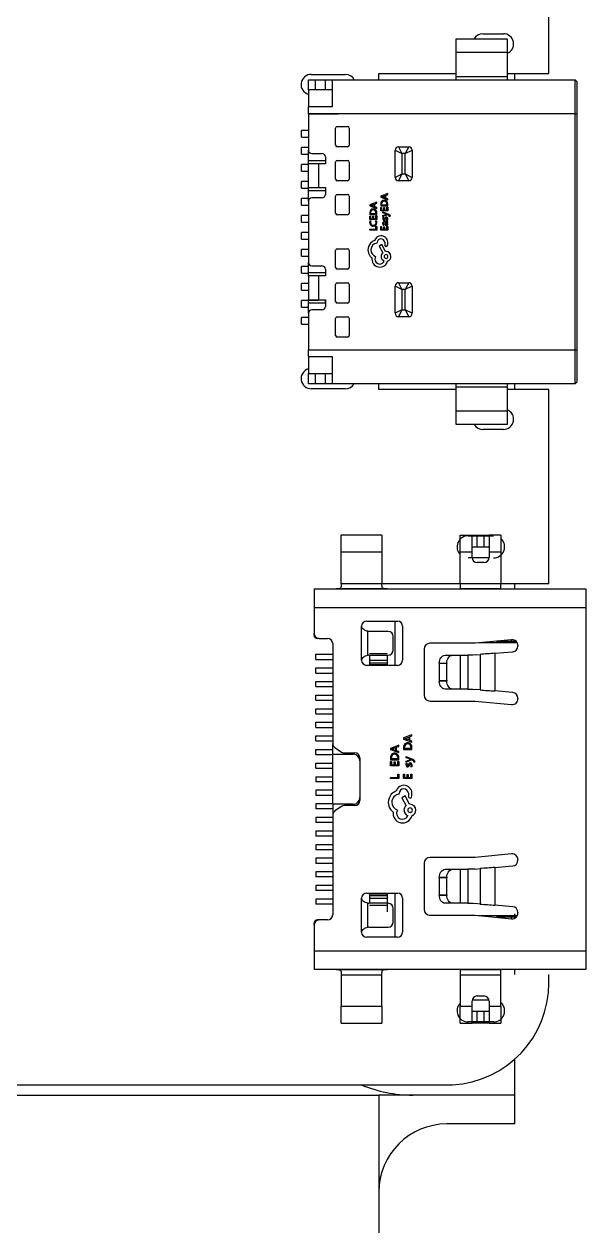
# Model space of a CAD drawing. Header units: millimetres. Extents: x -265 to 612, y -305 to 248.
# Drawn here: x 515.98 to 532.51, y -214.25 to -178.9 of the extents above; entities that cross this region are included whole.
import ezdxf

# ---------------------------------------------------------------- set-up
doc = ezdxf.new("R2010")
doc.units = ezdxf.units.MM
doc.header["$MEASUREMENT"] = 0
doc.layers.add('图层0000', color=7, linetype='Continuous', lineweight=25)

msp = doc.modelspace()

# ---------------------------------------------------------------- linework, layer by layer
at = {"layer": '图层0000', "color": 7, "linetype": 'Continuous', "lineweight": 25}
for p, q in [((531.414, -180.35), (531.414, -178.1)), ((529.476, -179.18), (530.076, -179.18)), ((528.691, -179.735), (528.691, -179.335)), ((528.691, -179.335), (530.191, -179.335)), ((530.191, -179.335), (530.191, -179.735)), ((528.691, -180.435), (528.691, -179.735)), ((530.191, -179.735), (528.691, -179.735)), ((530.191, -179.735), (530.191, -180.435)), ((524.341, -180.535), (524.541, -180.535)), ((524.341, -180.835), (524.341, -180.535)), ((524.426, -180.375), (525.426, -180.375)), ((524.541, -180.535), (524.841, -180.535)), ((524.541, -180.535), (524.541, -180.835)), ((524.841, -180.535), (525.041, -180.535)), ((524.841, -180.835), (524.841, -180.535)), ((525.041, -180.535), (532.191, -180.535)), ((525.041, -180.535), (525.041, -181.335)), ((525.041, -180.535), (525.041, -180.835)), ((526.414, -180.535), (526.414, -180.35)), ((526.414, -180.35), (528.691, -180.35)), ((528.691, -180.535), (528.691, -180.435)), ((528.691, -180.435), (530.191, -180.435)), ((530.191, -180.35), (531.414, -180.35)), ((530.191, -180.435), (530.191, -180.535)), ((530.414, -180.535), (530.414, -180.35)), ((532.191, -181.535), (532.191, -180.535)), ((532.241, -180.585), (532.191, -180.535)), ((532.241, -180.585), (532.191, -180.535)), ((532.241, -180.585), (532.241, -181.535)), ((524.341, -180.835), (524.341, -181.335)), ((525.041, -180.835), (524.341, -180.835)), ((524.541, -180.835), (524.341, -180.835)), ((524.841, -180.835), (524.541, -180.835)), ((525.041, -180.835), (524.841, -180.835)), ((524.341, -181.535), (524.341, -181.335)), ((525.041, -181.335), (524.341, -181.335)), ((524.341, -181.535), (524.341, -182.605)), ((524.341, -181.535), (525.218, -181.535)), ((532.191, -181.535), (524.341, -181.535)), ((532.191, -188.475), (532.191, -181.535)), ((532.191, -181.535), (532.241, -181.535)), ((532.241, -181.535), (532.241, -188.475)), ((524.141, -182.225), (524.141, -182.025)), ((524.341, -182.025), (524.141, -182.025)), ((525.141, -182.455), (525.141, -181.955)), ((525.191, -181.905), (525.491, -181.905)), ((525.541, -181.955), (525.541, -182.455)), ((524.141, -182.225), (524.341, -182.225)), ((524.141, -182.725), (524.141, -182.525)), ((524.341, -182.525), (524.141, -182.525)), ((524.141, -182.725), (524.341, -182.725)), ((524.341, -182.905), (524.341, -182.605)), ((524.441, -182.705), (524.741, -182.705)), ((525.491, -182.505), (525.191, -182.505)), ((526.891, -183.405), (526.891, -182.605)), ((526.891, -182.605), (527.091, -182.705)), ((526.991, -182.505), (527.291, -182.505)), ((526.991, -182.505), (527.091, -182.705)), ((527.191, -182.705), (527.091, -182.705)), ((527.091, -182.705), (527.091, -183.305)), ((527.291, -182.505), (527.191, -182.705)), ((527.191, -182.705), (527.391, -182.605)), ((527.191, -183.305), (527.191, -182.705)), ((527.391, -182.605), (527.391, -183.405)), ((524.141, -183.225), (524.141, -183.025)), ((524.341, -183.025), (524.141, -183.025)), ((524.341, -183.005), (524.341, -182.905)), ((524.341, -182.905), (524.841, -182.905)), ((524.341, -183.705), (524.341, -183.005)), ((524.641, -183.005), (524.341, -183.005)), ((524.841, -183.005), (524.641, -183.005)), ((524.641, -183.005), (524.641, -183.705)), ((524.841, -182.805), (524.841, -183.005)), ((525.141, -183.455), (525.141, -182.955)), ((525.191, -182.905), (525.491, -182.905)), ((525.541, -182.955), (525.541, -183.455)), ((524.141, -183.225), (524.341, -183.225)), ((526.891, -183.405), (527.091, -183.305)), ((527.091, -183.305), (526.991, -183.505)), ((527.091, -183.305), (527.191, -183.305)), ((527.191, -183.305), (527.391, -183.405)), ((527.191, -183.305), (527.291, -183.505)), ((524.141, -183.725), (524.141, -183.525)), ((524.341, -183.525), (524.141, -183.525)), ((524.141, -183.725), (524.341, -183.725)), ((524.341, -183.805), (524.341, -183.705)), ((524.341, -183.705), (524.641, -183.705)), ((524.341, -184.105), (524.341, -183.805)), ((524.841, -183.805), (524.341, -183.805)), ((524.641, -183.705), (524.841, -183.705)), ((524.841, -183.705), (524.841, -183.905)), ((525.491, -183.505), (525.191, -183.505)), ((527.291, -183.505), (526.991, -183.505)), ((524.141, -184.225), (524.141, -184.025)), ((524.341, -184.025), (524.141, -184.025)), ((524.341, -184.105), (524.341, -185.905)), ((524.741, -184.005), (524.441, -184.005)), ((525.141, -184.455), (525.141, -183.955)), ((525.191, -183.905), (525.491, -183.905)), ((525.541, -183.955), (525.541, -184.455)), ((526.351, -184.14), (526.147, -184.217)), ((526.187, -184.228), (526.272, -184.198)), ((526.272, -184.198), (526.272, -184.266)), ((526.295, -184.19), (526.351, -184.169)), ((526.295, -184.274), (526.295, -184.19)), ((526.351, -184.169), (526.351, -184.14)), ((526.673, -183.885), (526.47, -183.963)), ((526.47, -183.963), (526.47, -183.991)), ((526.47, -183.991), (526.673, -184.068)), ((526.47, -184.187), (526.47, -184.245)), ((526.493, -184.219), (526.493, -184.188)), ((526.51, -183.974), (526.595, -183.943)), ((526.595, -184.011), (526.51, -183.981)), ((526.595, -183.943), (526.595, -184.011)), ((526.618, -183.935), (526.673, -183.914)), ((526.618, -184.02), (526.618, -183.935)), ((526.673, -184.039), (526.618, -184.02)), ((526.65, -184.189), (526.65, -184.219)), ((526.673, -183.914), (526.673, -183.885)), ((526.673, -184.068), (526.673, -184.039)), ((526.673, -184.245), (526.673, -184.189)), ((524.141, -184.225), (524.341, -184.225)), ((524.141, -184.725), (524.141, -184.525)), ((524.341, -184.525), (524.141, -184.525)), ((525.491, -184.505), (525.191, -184.505)), ((526.147, -184.217), (526.147, -184.245)), ((526.147, -184.245), (526.351, -184.323)), ((526.147, -184.442), (526.147, -184.5)), ((526.147, -184.5), (526.351, -184.5)), ((526.147, -184.543), (526.171, -184.543)), ((526.147, -184.648), (526.147, -184.543)), ((526.171, -184.474), (526.171, -184.443)), ((526.327, -184.474), (526.171, -184.474)), ((526.171, -184.543), (526.171, -184.621)), ((526.272, -184.266), (526.187, -184.236)), ((526.236, -184.549), (526.259, -184.549)), ((526.236, -184.621), (526.236, -184.549)), ((526.259, -184.549), (526.259, -184.621)), ((526.351, -184.294), (526.295, -184.274)), ((526.327, -184.444), (526.327, -184.474)), ((526.327, -184.538), (526.351, -184.538)), ((526.327, -184.621), (526.327, -184.538)), ((526.351, -184.323), (526.351, -184.294)), ((526.351, -184.5), (526.351, -184.444)), ((526.351, -184.538), (526.351, -184.648)), ((526.47, -184.245), (526.673, -184.245)), ((526.47, -184.288), (526.493, -184.288)), ((526.47, -184.393), (526.47, -184.288)), ((526.673, -184.393), (526.47, -184.393)), ((526.65, -184.219), (526.493, -184.219)), ((526.493, -184.288), (526.493, -184.367)), ((526.493, -184.367), (526.558, -184.367)), ((526.528, -184.447), (526.528, -184.42)), ((526.528, -184.42), (526.695, -184.486)), ((526.637, -184.486), (526.528, -184.447)), ((526.528, -184.531), (526.637, -184.493)), ((526.673, -184.503), (526.528, -184.56)), ((526.528, -184.56), (526.528, -184.531)), ((526.558, -184.294), (526.582, -184.294)), ((526.558, -184.367), (526.558, -184.294)), ((526.582, -184.294), (526.582, -184.367)), ((526.582, -184.367), (526.65, -184.367)), ((526.637, -184.493), (526.649, -184.49)), ((526.65, -184.283), (526.673, -184.283)), ((526.65, -184.367), (526.65, -184.283)), ((526.673, -184.283), (526.673, -184.393)), ((526.699, -184.514), (526.673, -184.503)), ((524.141, -184.725), (524.341, -184.725)), ((526.351, -184.648), (526.147, -184.648)), ((526.152, -184.688), (526.179, -184.688)), ((526.171, -184.621), (526.236, -184.621)), ((526.259, -184.621), (526.327, -184.621)), ((526.317, -184.688), (526.342, -184.688)), ((526.327, -184.849), (526.351, -184.849)), ((526.327, -184.93), (526.327, -184.849)), ((526.351, -184.849), (526.351, -184.956)), ((526.47, -184.851), (526.493, -184.851)), ((526.47, -184.956), (526.47, -184.851)), ((526.493, -184.851), (526.493, -184.93)), ((526.531, -184.58), (526.556, -184.58)), ((526.538, -184.808), (526.563, -184.808)), ((526.558, -184.857), (526.582, -184.857)), ((526.558, -184.93), (526.558, -184.857)), ((526.673, -184.706), (526.58, -184.706)), ((526.581, -184.731), (526.587, -184.774)), ((526.582, -184.857), (526.582, -184.93)), ((526.605, -184.765), (526.6, -184.731)), ((526.6, -184.731), (526.614, -184.731)), ((526.641, -184.574), (526.641, -184.93)), ((526.668, -184.671), (526.642, -184.671)), ((526.65, -184.847), (526.673, -184.847)), ((526.65, -184.93), (526.65, -184.847)), ((526.651, -184.731), (526.673, -184.731)), ((526.673, -184.731), (526.673, -184.706)), ((526.673, -184.847), (526.673, -184.956)), ((526.739, -184.555), (526.717, -184.555)), ((524.141, -185.225), (524.141, -185.025)), ((524.341, -185.025), (524.141, -185.025)), ((524.141, -185.225), (524.341, -185.225)), ((526.147, -184.93), (526.327, -184.93)), ((526.147, -184.956), (526.147, -184.93)), ((526.351, -184.956), (526.147, -184.956)), ((526.673, -184.956), (526.47, -184.956)), ((526.493, -184.93), (526.558, -184.93)), ((526.582, -184.93), (526.65, -184.93)), ((524.141, -185.725), (524.141, -185.525)), ((524.341, -185.525), (524.141, -185.525)), ((525.141, -186.055), (525.141, -185.555)), ((525.191, -185.505), (525.491, -185.505)), ((525.541, -185.555), (525.541, -186.055)), ((526.36, -185.337), (526.36, -185.325)), ((526.503, -185.384), (526.427, -185.429)), ((526.427, -185.429), (526.528, -185.623)), ((526.61, -185.587), (526.503, -185.384)), ((526.586, -185.316), (526.586, -185.382)), ((526.625, -185.587), (526.61, -185.587)), ((526.674, -185.393), (526.674, -185.308)), ((524.141, -185.725), (524.341, -185.725)), ((524.341, -186.205), (524.341, -185.905)), ((524.141, -186.225), (524.141, -186.025)), ((524.341, -186.025), (524.141, -186.025)), ((524.141, -186.225), (524.341, -186.225)), ((524.341, -186.305), (524.341, -186.205)), ((524.341, -186.205), (524.841, -186.205)), ((524.641, -186.305), (524.341, -186.305)), ((524.341, -186.305), (524.341, -187.005)), ((524.441, -186.005), (524.741, -186.005)), ((524.841, -186.305), (524.641, -186.305)), ((524.641, -186.305), (524.641, -187.005)), ((524.841, -186.105), (524.841, -186.305)), ((525.491, -186.105), (525.191, -186.105)), ((524.141, -186.725), (524.141, -186.525)), ((524.341, -186.525), (524.141, -186.525)), ((525.141, -187.055), (525.141, -186.555)), ((525.191, -186.505), (525.491, -186.505)), ((525.541, -186.555), (525.541, -187.055)), ((526.891, -187.405), (526.891, -186.605)), ((527.091, -186.705), (526.891, -186.605)), ((526.991, -186.505), (527.291, -186.505)), ((526.991, -186.505), (527.091, -186.705)), ((527.291, -186.505), (527.191, -186.705)), ((527.391, -186.605), (527.191, -186.705)), ((527.391, -186.605), (527.391, -187.405)), ((524.141, -186.725), (524.341, -186.725)), ((524.141, -187.225), (524.141, -187.025)), ((524.641, -187.025), (524.141, -187.025)), ((524.341, -187.105), (524.341, -187.005)), ((524.341, -187.005), (524.641, -187.005)), ((524.641, -187.005), (524.841, -187.005)), ((524.841, -187.105), (524.841, -187.005)), ((524.841, -187.005), (524.841, -187.205)), ((527.191, -186.705), (527.091, -186.705)), ((527.091, -186.705), (527.091, -187.305)), ((527.191, -187.305), (527.191, -186.705)), ((524.141, -187.225), (524.341, -187.225)), ((524.341, -187.405), (524.341, -187.105)), ((524.841, -187.105), (524.341, -187.105)), ((524.741, -187.305), (524.441, -187.305)), ((525.491, -187.105), (525.191, -187.105)), ((527.091, -187.305), (526.891, -187.405)), ((527.091, -187.305), (526.991, -187.505)), ((527.091, -187.305), (527.191, -187.305)), ((527.191, -187.305), (527.291, -187.505)), ((527.391, -187.405), (527.191, -187.305)), ((524.141, -187.725), (524.141, -187.525)), ((524.341, -187.525), (524.141, -187.525)), ((524.141, -187.725), (524.341, -187.725)), ((524.341, -187.405), (524.341, -188.475)), ((525.141, -188.055), (525.141, -187.555)), ((525.191, -187.505), (525.491, -187.505)), ((525.541, -187.555), (525.541, -188.055)), ((527.291, -187.505), (526.991, -187.505)), ((525.491, -188.105), (525.191, -188.105)), ((524.341, -188.675), (524.341, -188.475)), ((524.341, -188.475), (532.191, -188.475)), ((524.341, -188.675), (524.341, -189.175)), ((524.341, -188.675), (525.041, -188.675)), ((525.041, -188.675), (525.041, -189.475)), ((532.191, -189.475), (532.191, -188.475)), ((532.191, -188.475), (532.241, -188.475)), ((532.241, -188.475), (532.241, -189.425)), ((524.341, -189.175), (525.041, -189.175)), ((524.341, -189.175), (524.541, -189.175)), ((524.341, -189.475), (524.341, -189.175)), ((524.541, -189.475), (524.341, -189.475)), ((524.541, -189.175), (524.841, -189.175)), ((524.541, -189.175), (524.541, -189.475)), ((524.841, -189.475), (524.541, -189.475)), ((524.841, -189.175), (525.041, -189.175)), ((524.841, -189.475), (524.841, -189.175)), ((525.041, -189.475), (524.841, -189.475)), ((525.041, -189.175), (525.041, -189.475)), ((532.191, -189.475), (525.041, -189.475)), ((526.414, -189.65), (526.414, -189.475)), ((528.691, -189.575), (528.691, -189.475)), ((530.191, -189.475), (530.191, -189.575)), ((530.414, -189.65), (530.414, -189.475)), ((532.191, -189.475), (532.241, -189.425)), ((532.191, -189.475), (532.241, -189.425)), ((525.426, -189.625), (524.426, -189.625)), ((528.691, -189.65), (526.414, -189.65)), ((528.691, -190.275), (528.691, -189.575)), ((530.191, -189.575), (528.691, -189.575)), ((530.191, -189.575), (530.191, -190.275)), ((531.414, -189.65), (530.191, -189.65)), ((531.414, -195.35), (531.414, -189.65)), ((528.691, -190.675), (528.691, -190.275)), ((528.691, -190.275), (530.191, -190.275)), ((530.191, -190.275), (530.191, -190.675)), ((530.191, -190.675), (528.691, -190.675)), ((530.076, -190.82), (529.476, -190.82)), ((525.306, -194.435), (525.306, -193.935)), ((526.506, -193.935), (525.306, -193.935)), ((526.506, -193.935), (526.506, -194.435)), ((528.806, -194.435), (528.806, -193.935)), ((528.806, -193.935), (529.156, -193.935)), ((529.039, -193.95), (529.789, -193.95)), ((529.156, -193.935), (529.306, -193.935)), ((529.156, -194.435), (529.156, -193.935)), ((529.156, -194.285), (529.156, -193.935)), ((529.306, -193.935), (529.506, -193.935)), ((529.306, -194.285), (529.306, -193.935)), ((529.506, -193.935), (529.656, -193.935)), ((529.506, -193.935), (529.506, -194.285)), ((530.006, -193.935), (529.656, -193.935)), ((529.656, -193.935), (529.656, -194.435)), ((529.656, -193.935), (529.656, -194.285)), ((530.006, -193.935), (530.006, -194.435)), ((525.306, -195.36), (525.306, -194.435)), ((526.506, -194.435), (525.306, -194.435)), ((526.506, -194.435), (526.506, -195.36)), ((528.806, -195.36), (528.806, -194.435)), ((529.156, -194.435), (528.806, -194.435)), ((529.306, -194.285), (529.156, -194.285)), ((529.156, -194.585), (529.156, -194.435)), ((529.506, -194.285), (529.306, -194.285)), ((529.656, -194.285), (529.506, -194.285)), ((529.656, -194.435), (529.656, -194.585)), ((530.006, -194.435), (529.656, -194.435)), ((530.006, -194.435), (530.006, -195.36)), ((529.655, -194.6), (529.039, -194.6)), ((529.506, -194.735), (529.306, -194.735)), ((524.506, -195.51), (532.506, -195.51)), ((524.506, -195.51), (524.506, -196.06)), ((526.656, -195.51), (525.156, -195.51)), ((526.506, -195.36), (525.306, -195.36)), ((526.506, -195.35), (528.806, -195.35)), ((530.014, -195.51), (528.797, -195.51)), ((528.806, -195.36), (528.806, -195.501)), ((530.006, -195.36), (528.806, -195.36)), ((530.006, -195.35), (531.414, -195.35)), ((530.006, -195.501), (530.006, -195.36)), ((530.414, -195.51), (530.414, -195.35)), ((532.506, -195.51), (532.506, -196.06)), ((524.506, -196.06), (524.506, -196.82)), ((524.506, -196.06), (532.506, -196.06)), ((532.506, -196.06), (532.506, -206.16)), ((526.056, -196.46), (526.961, -196.46)), ((526.883, -196.46), (526.883, -197.76)), ((524.506, -196.87), (524.506, -196.82)), ((525.906, -197.61), (525.906, -196.61)), ((526.094, -197.463), (526.094, -196.757)), ((526.692, -196.76), (526.123, -196.76)), ((526.833, -197.31), (526.833, -196.91)), ((527.111, -196.61), (527.111, -197.61)), ((524.656, -196.97), (524.606, -196.97)), ((524.656, -196.97), (524.906, -196.97)), ((525.056, -197.12), (525.056, -200.055)), ((527.746, -197.28), (527.746, -198.64)), ((529.25, -197.11), (527.916, -197.11)), ((530.32, -197.007), (529.25, -197.11)), ((530.488, -197.1), (529.355, -197.1)), ((529.876, -197.05), (530.449, -197.05)), ((530.306, -197.009), (530.306, -197.05)), ((530.414, -197.05), (530.414, -197.025)), ((530.506, -197.177), (530.506, -197.191)), ((524.556, -197.435), (525.056, -197.435)), ((524.556, -197.585), (524.556, -197.435)), ((524.556, -197.585), (525.056, -197.585)), ((526.123, -197.46), (526.692, -197.46)), ((526.14, -197.41), (526.656, -197.41)), ((526.14, -197.46), (526.14, -197.76)), ((526.14, -197.61), (526.656, -197.61)), ((526.656, -197.46), (526.656, -197.76)), ((528.361, -197.46), (528.581, -197.46)), ((528.581, -197.46), (528.802, -197.46)), ((528.802, -197.46), (529.031, -197.46)), ((528.802, -197.46), (528.802, -198.46)), ((529.176, -197.46), (529.031, -197.46)), ((529.031, -197.46), (529.031, -198.46)), ((529.247, -197.453), (529.176, -197.46)), ((529.247, -197.453), (529.39, -197.438)), ((529.39, -197.438), (529.39, -198.482)), ((529.828, -197.406), (530.351, -197.36)), ((529.828, -197.406), (529.828, -198.514)), ((524.556, -197.835), (525.056, -197.835)), ((524.556, -197.985), (524.556, -197.835)), ((524.556, -197.985), (525.056, -197.985)), ((526.961, -197.76), (526.056, -197.76)), ((526.14, -197.683), (526.656, -197.683)), ((526.14, -197.733), (526.656, -197.733)), ((528.192, -197.694), (528.412, -197.694)), ((528.193, -198.21), (528.193, -197.71)), ((528.413, -197.71), (528.193, -197.71)), ((528.412, -197.694), (528.413, -197.71)), ((528.413, -198.21), (528.413, -197.71)), ((524.556, -198.235), (525.056, -198.235)), ((524.556, -198.385), (524.556, -198.235)), ((528.412, -198.226), (528.192, -198.226)), ((528.193, -198.21), (528.413, -198.21)), ((528.413, -198.21), (528.412, -198.226)), ((524.556, -198.385), (525.056, -198.385)), ((524.556, -198.635), (525.056, -198.635)), ((524.556, -198.785), (524.556, -198.635)), ((528.581, -198.46), (528.361, -198.46)), ((528.802, -198.46), (528.581, -198.46)), ((529.031, -198.46), (528.802, -198.46)), ((529.031, -198.46), (529.176, -198.46)), ((529.176, -198.46), (529.247, -198.467)), ((529.39, -198.482), (529.247, -198.467)), ((530.351, -198.56), (529.828, -198.514)), ((524.556, -198.785), (525.056, -198.785)), ((524.556, -199.035), (525.056, -199.035)), ((524.556, -199.185), (524.556, -199.035)), ((527.916, -198.81), (529.25, -198.81)), ((529.25, -198.81), (530.32, -198.912)), ((530.506, -198.729), (530.506, -198.743)), ((524.556, -199.185), (525.056, -199.185)), ((524.556, -199.435), (525.056, -199.435)), ((524.556, -199.585), (524.556, -199.435)), ((524.556, -199.585), (525.056, -199.585)), ((524.556, -199.835), (525.056, -199.835)), ((524.556, -199.985), (524.556, -199.835)), ((524.556, -199.985), (525.056, -199.985)), ((525.056, -200.373), (525.056, -200.055)), ((527, -200.109), (526.756, -200.202)), ((527, -200.143), (527, -200.109)), ((527.387, -199.803), (527.143, -199.896)), ((527.143, -199.896), (527.143, -199.93)), ((527.143, -199.93), (527.387, -200.023)), ((527.191, -199.909), (527.293, -199.872)), ((527.293, -199.954), (527.191, -199.918)), ((527.293, -199.872), (527.293, -199.954)), ((527.32, -199.863), (527.387, -199.838)), ((527.32, -199.964), (527.32, -199.863)), ((527.387, -199.988), (527.32, -199.964)), ((527.387, -199.838), (527.387, -199.803)), ((527.387, -200.023), (527.387, -199.988)), ((524.556, -200.235), (525.056, -200.235)), ((524.556, -200.385), (524.556, -200.235)), ((524.556, -200.385), (525.056, -200.385)), ((525.056, -200.373), (525.656, -200.373)), ((525.056, -201.846), (525.056, -200.373)), ((525.123, -200.179), (525.318, -200.31)), ((525.401, -200.335), (525.706, -200.335)), ((525.457, -200.373), (525.457, -200.335)), ((526.756, -200.202), (526.756, -200.235)), ((526.756, -200.235), (527, -200.328)), ((526.804, -200.215), (526.906, -200.178)), ((526.906, -200.26), (526.804, -200.223)), ((526.906, -200.178), (526.906, -200.26)), ((526.933, -200.168), (527, -200.143)), ((526.933, -200.27), (526.933, -200.168)), ((527, -200.293), (526.933, -200.27)), ((527, -200.328), (527, -200.293)), ((527.143, -200.165), (527.143, -200.235)), ((527.143, -200.235), (527.387, -200.235)), ((527.171, -200.203), (527.171, -200.166)), ((527.359, -200.203), (527.171, -200.203)), ((527.213, -200.477), (527.213, -200.445)), ((527.213, -200.445), (527.413, -200.524)), ((527.359, -200.168), (527.359, -200.203)), ((527.387, -200.235), (527.387, -200.168)), ((524.556, -200.635), (525.056, -200.635)), ((524.556, -200.785), (524.556, -200.635)), ((524.556, -200.785), (525.056, -200.785)), ((525.856, -200.485), (525.856, -200.573)), ((525.856, -200.573), (525.856, -201.646)), ((526.756, -200.471), (526.756, -200.54)), ((526.756, -200.54), (527, -200.54)), ((526.756, -200.592), (526.784, -200.592)), ((526.756, -200.718), (526.756, -200.592)), ((527, -200.718), (526.756, -200.718)), ((526.784, -200.509), (526.784, -200.472)), ((526.972, -200.509), (526.784, -200.509)), ((526.784, -200.592), (526.784, -200.686)), ((526.784, -200.686), (526.862, -200.686)), ((526.862, -200.599), (526.89, -200.599)), ((526.862, -200.686), (526.862, -200.599)), ((526.89, -200.599), (526.89, -200.686)), ((526.89, -200.686), (526.972, -200.686)), ((526.972, -200.474), (526.972, -200.509)), ((526.972, -200.587), (527, -200.587)), ((526.972, -200.686), (526.972, -200.587)), ((527, -200.54), (527, -200.473)), ((527, -200.587), (527, -200.718)), ((527.344, -200.524), (527.213, -200.477)), ((527.213, -200.578), (527.344, -200.533)), ((527.387, -200.544), (527.213, -200.612)), ((527.213, -200.612), (527.213, -200.578)), ((527.216, -200.637), (527.246, -200.637)), ((527.344, -200.533), (527.358, -200.529)), ((527.381, -200.746), (527.349, -200.746)), ((527.418, -200.557), (527.387, -200.544)), ((527.467, -200.606), (527.439, -200.606)), ((524.556, -201.035), (525.056, -201.035)), ((524.556, -201.035), (524.556, -201.185)), ((526.756, -201.057), (526.972, -201.057)), ((526.756, -201.088), (526.756, -201.057)), ((527, -201.088), (526.756, -201.088)), ((526.972, -200.959), (527, -200.959)), ((526.972, -201.057), (526.972, -200.959)), ((527, -200.959), (527, -201.088)), ((527.143, -200.962), (527.171, -200.962)), ((527.143, -201.088), (527.143, -200.962)), ((527.387, -201.088), (527.143, -201.088)), ((527.171, -200.962), (527.171, -201.057)), ((527.171, -201.057), (527.249, -201.057)), ((527.249, -200.969), (527.277, -200.969)), ((527.249, -201.057), (527.249, -200.969)), ((527.277, -200.969), (527.277, -201.057)), ((527.277, -201.057), (527.359, -201.057)), ((527.359, -200.957), (527.387, -200.957)), ((527.359, -201.057), (527.359, -200.957)), ((527.387, -200.957), (527.387, -201.088)), ((525.056, -201.185), (524.556, -201.185)), ((525.056, -201.435), (524.556, -201.435)), ((524.556, -201.435), (524.556, -201.585)), ((527.282, -201.52), (527.282, -201.599)), ((527.388, -201.612), (527.388, -201.51)), ((525.056, -201.585), (524.556, -201.585)), ((525.056, -201.835), (524.556, -201.835)), ((524.556, -201.835), (524.556, -201.985)), ((525.656, -201.846), (525.056, -201.846)), ((525.056, -201.846), (525.056, -202.165)), ((525.856, -201.646), (525.856, -201.735)), ((527.011, -201.545), (527.011, -201.531)), ((527.183, -201.602), (527.091, -201.656)), ((527.091, -201.656), (527.213, -201.888)), ((527.312, -201.845), (527.183, -201.602)), ((527.329, -201.845), (527.312, -201.845)), ((525.056, -201.985), (524.556, -201.985)), ((525.056, -202.165), (525.056, -205.1)), ((525.318, -201.91), (525.123, -202.04)), ((525.706, -201.885), (525.401, -201.885)), ((525.056, -202.235), (524.556, -202.235)), ((524.556, -202.235), (524.556, -202.385)), ((525.056, -202.385), (524.556, -202.385)), ((525.056, -202.635), (524.556, -202.635)), ((524.556, -202.635), (524.556, -202.785)), ((525.056, -202.785), (524.556, -202.785)), ((525.056, -203.035), (524.556, -203.035)), ((524.556, -203.035), (524.556, -203.185)), ((525.056, -203.185), (524.556, -203.185)), ((525.056, -203.435), (524.556, -203.435)), ((524.556, -203.435), (524.556, -203.585)), ((525.056, -203.585), (524.556, -203.585)), ((527.746, -203.58), (527.746, -204.94)), ((529.25, -203.41), (527.916, -203.41)), ((530.32, -203.307), (529.25, -203.41)), ((530.506, -203.477), (530.506, -203.491)), ((525.056, -203.835), (524.556, -203.835)), ((524.556, -203.835), (524.556, -203.985)), ((525.056, -203.985), (524.556, -203.985)), ((528.192, -203.994), (528.412, -203.994)), ((528.361, -203.76), (528.581, -203.76)), ((528.412, -203.994), (528.413, -204.01)), ((528.581, -203.76), (528.802, -203.76)), ((528.802, -203.76), (529.031, -203.76)), ((528.802, -203.76), (528.802, -204.76)), ((529.176, -203.76), (529.031, -203.76)), ((529.031, -203.76), (529.031, -204.76)), ((529.247, -203.753), (529.176, -203.76)), ((529.247, -203.753), (529.39, -203.738)), ((529.39, -203.738), (529.39, -204.782)), ((529.828, -203.706), (530.351, -203.66)), ((529.828, -203.706), (529.828, -204.814)), ((525.056, -204.235), (524.556, -204.235)), ((524.556, -204.235), (524.556, -204.385)), ((528.193, -204.51), (528.193, -204.01)), ((528.413, -204.01), (528.193, -204.01)), ((528.413, -204.51), (528.413, -204.01)), ((525.056, -204.385), (524.556, -204.385)), ((525.056, -204.635), (524.556, -204.635)), ((524.556, -204.635), (524.556, -204.785)), ((525.906, -205.61), (525.906, -204.61)), ((526.056, -204.46), (526.961, -204.46)), ((526.14, -204.46), (526.14, -204.76)), ((526.14, -204.483), (526.656, -204.483)), ((526.14, -204.533), (526.656, -204.533)), ((526.14, -204.61), (526.656, -204.61)), ((526.656, -204.46), (526.656, -205.01)), ((526.883, -204.46), (526.883, -205.76)), ((527.111, -204.61), (527.111, -205.61)), ((528.412, -204.526), (528.192, -204.526)), ((528.193, -204.51), (528.413, -204.51)), ((528.413, -204.51), (528.412, -204.526)), ((525.056, -204.785), (524.556, -204.785)), ((526.094, -205.463), (526.094, -204.757)), ((526.692, -204.76), (526.123, -204.76)), ((526.14, -204.81), (526.656, -204.81)), ((526.833, -205.31), (526.833, -204.91)), ((528.581, -204.76), (528.361, -204.76)), ((528.802, -204.76), (528.581, -204.76)), ((529.031, -204.76), (528.802, -204.76)), ((529.031, -204.76), (529.176, -204.76)), ((529.176, -204.76), (529.247, -204.767)), ((529.39, -204.782), (529.247, -204.767)), ((530.351, -204.86), (529.828, -204.814)), ((530.506, -205.029), (530.506, -205.043)), ((524.506, -205.4), (524.506, -205.35)), ((524.506, -205.4), (524.506, -206.16)), ((524.656, -205.25), (524.606, -205.25)), ((524.906, -205.25), (524.656, -205.25)), ((527.916, -205.11), (529.25, -205.11)), ((529.25, -205.11), (530.32, -205.212)), ((529.355, -205.12), (530.488, -205.12)), ((530.449, -205.17), (529.876, -205.17)), ((530.306, -205.17), (530.306, -205.211)), ((530.414, -205.195), (530.414, -205.072)), ((526.961, -205.76), (526.056, -205.76)), ((526.123, -205.46), (526.692, -205.46)), ((524.506, -206.16), (524.506, -206.71)), ((524.506, -206.16), (532.506, -206.16)), ((532.506, -206.16), (532.506, -206.71)), ((532.506, -206.71), (524.506, -206.71)), ((525.156, -206.71), (526.656, -206.71)), ((528.797, -206.71), (530.014, -206.71)), ((528.806, -206.719), (528.806, -206.86)), ((530.006, -206.86), (530.006, -206.719)), ((530.414, -206.85), (530.414, -206.71)), ((525.306, -206.86), (525.306, -207.785)), ((525.306, -206.86), (526.506, -206.86)), ((526.506, -207.785), (526.506, -206.86)), ((528.806, -206.86), (528.806, -207.785)), ((528.806, -206.86), (530.006, -206.86)), ((530.006, -207.785), (530.006, -206.86)), ((531.414, -207.1), (531.414, -206.85)), ((529.306, -207.485), (529.506, -207.485)), ((525.306, -208.285), (525.306, -207.785)), ((525.306, -207.785), (526.506, -207.785)), ((526.506, -207.785), (526.506, -208.285)), ((528.806, -208.285), (528.806, -207.785)), ((528.806, -207.785), (529.156, -207.785)), ((529.156, -207.785), (529.156, -207.635)), ((529.156, -208.285), (529.156, -207.785)), ((529.16, -207.6), (529.652, -207.6)), ((529.656, -207.635), (529.656, -207.785)), ((529.656, -207.785), (529.656, -208.285)), ((529.656, -207.785), (530.006, -207.785)), ((530.006, -207.785), (530.006, -208.285)), ((529.156, -207.935), (529.306, -207.935)), ((529.156, -208.285), (529.156, -207.935)), ((529.306, -207.935), (529.506, -207.935)), ((529.306, -208.285), (529.306, -207.935)), ((529.506, -207.935), (529.656, -207.935)), ((529.506, -207.935), (529.506, -208.285)), ((529.656, -207.935), (529.656, -208.285)), ((525.306, -208.285), (526.506, -208.285)), ((528.806, -208.285), (529.156, -208.285)), ((529.789, -208.25), (529.039, -208.25)), ((529.306, -208.285), (529.156, -208.285)), ((529.506, -208.285), (529.306, -208.285)), ((529.656, -208.285), (529.506, -208.285)), ((529.656, -208.285), (530.006, -208.285)), ((530.414, -210.4), (530.414, -209.34)), ((444.914, -210.1), (528.414, -210.1)), ((528.414, -210.1), (528.582, -210.098)), ((445.114, -210.4), (526.414, -210.4)), ((526.414, -210.4), (526.414, -297.25)), ((530.414, -210.4), (526.414, -210.4)), ((530.414, -211.25), (530.414, -210.4)), ((530.414, -211.25), (528.414, -211.25))]:
    msp.add_line(p, q, dxfattribs=at)
for centre, radius, start, end in [((529.476, -179.48), 0.3, 90, 151.0672), ((530.076, -179.48), 0.3, 292.5124, 90), ((524.426, -180.675), 0.3, 90, 253.5138), ((525.426, -180.675), 0.3, 27.8473, 90), ((525.191, -181.955), 0.05, 90, 180), ((525.491, -181.955), 0.05, 0, 90), ((524.441, -182.605), 0.1, 180, 270), ((524.741, -182.805), 0.1, 0, 90), ((525.191, -182.455), 0.05, 180, 270), ((525.491, -182.455), 0.05, 270, 0), ((526.991, -182.605), 0.1, 90, 180), ((527.291, -182.605), 0.1, 0, 90), ((525.191, -182.955), 0.05, 90, 180), ((525.491, -182.955), 0.05, 0, 90), ((525.191, -183.455), 0.05, 180, 270), ((525.491, -183.455), 0.05, 270, 0), ((526.991, -183.405), 0.1, 180, 270), ((527.291, -183.405), 0.1, 270, 0), ((524.441, -184.105), 0.1, 90, 180), ((524.741, -183.905), 0.1, 270, 0), ((525.191, -183.955), 0.05, 90, 180), ((525.491, -183.955), 0.05, 0, 90), ((526.582, -184.183), 0.113, 139.4909, 181.9048), ((526.58, -184.184), 0.0873, 141.2414, 182.6516), ((526.482, -183.881), 0.0973, 278.2505, 286.8514), ((526.485, -184.056), 0.0788, 71.525, 82.1806), ((526.565, -184.171), 0.0919, 87.7787, 138.2793), ((526.565, -184.179), 0.072, 85.9875, 136.5537), ((526.573, -184.179), 0.0993, 43.647, 92.2902), ((526.574, -184.186), 0.079, 46.3234, 93.3389), ((526.567, -184.185), 0.0833, 356.7072, 41.9563), ((526.561, -184.185), 0.112, 357.7933, 41.8819), ((525.191, -184.455), 0.05, 180, 270), ((525.491, -184.455), 0.05, 270, 0), ((526.26, -184.438), 0.113, 139.4909, 181.9048), ((526.258, -184.439), 0.0873, 141.2414, 182.6516), ((526.159, -184.135), 0.0973, 278.2505, 286.8514), ((526.162, -184.31), 0.0788, 71.525, 82.1806), ((526.243, -184.426), 0.0919, 87.7787, 138.2793), ((526.242, -184.434), 0.072, 85.9875, 136.5537), ((526.25, -184.433), 0.0993, 43.647, 92.2902), ((526.252, -184.441), 0.079, 46.3234, 93.3389), ((526.244, -184.439), 0.0833, 356.7072, 41.9563), ((526.239, -184.44), 0.112, 357.7933, 41.8819), ((526.675, -184.369), 0.123, 252.3058, 257.9576), ((526.691, -184.541), 0.0283, 2.2846, 73.9694), ((526.681, -184.54), 0.039, 337.7233, 359.4984), ((526.684, -184.539), 0.058, 344.5841, 0.9874), ((526.265, -184.733), 0.122, 158.6256, 181.7889), ((526.244, -184.739), 0.101, 178.3118, 225.3735), ((526.264, -184.735), 0.0969, 151.1047, 180.6474), ((526.241, -184.739), 0.0733, 178.0668, 226.2386), ((526.248, -184.732), 0.108, 226.7398, 272.479), ((526.247, -184.727), 0.0862, 228.6686, 272.8034), ((526.255, -184.731), 0.0824, 267.123, 310.8523), ((526.257, -184.737), 0.103, 267.4019, 311.6899), ((526.262, -184.743), 0.0686, 313.4168, 2.0009), ((526.231, -184.739), 0.0994, 358.7044, 30.3802), ((526.262, -184.749), 0.0919, 314.1952, 2.4668), ((526.234, -184.74), 0.12, 358.0321, 25.7452), ((526.573, -184.754), 0.0484, 81.7786, 185.454), ((526.614, -184.613), 0.0895, 158.1069, 180.6747), ((526.593, -184.617), 0.0683, 178.1673, 213.8408), ((526.617, -184.76), 0.0923, 178.825, 211.423), ((526.567, -184.634), 0.0366, 213.6637, 270.7717), ((526.612, -184.616), 0.0671, 147.4948, 180.7423), ((526.579, -184.618), 0.0342, 177.3674, 212.7909), ((526.619, -184.76), 0.0742, 180.2453, 220.2624), ((526.565, -184.628), 0.0166, 212.2404, 270.3323), ((526.566, -184.628), 0.0171, 267.0379, 317.7002), ((526.568, -184.634), 0.037, 268.4487, 306.4659), ((526.501, -184.585), 0.0948, 324.8364, 341.649), ((526.537, -184.609), 0.0763, 314.5188, 342.4147), ((526.672, -184.639), 0.0847, 137.2741, 163.1191), ((526.65, -184.763), 0.0452, 183.0996, 216.789), ((526.707, -184.664), 0.103, 145.7399, 162.2974), ((526.633, -184.608), 0.0352, 88.3495, 130.738), ((526.616, -184.773), 0.0419, 47.6537, 91.8966), ((526.631, -184.772), 0.0247, 226.4731, 273.1973), ((526.636, -184.616), 0.0173, 89.1082, 141.5842), ((526.633, -184.775), 0.0216, 268.2614, 318.8128), ((526.635, -184.61), 0.0365, 33.4487, 91.4651), ((526.636, -184.782), 0.04, 267.3854, 316.616), ((526.585, -184.629), 0.0705, 323.2226, 359.737), ((526.62, -184.769), 0.0361, 358.5513, 47.8459), ((526.627, -184.771), 0.0283, 320.0928, 2.67), ((526.628, -184.775), 0.0489, 358.4443, 61.9353), ((526.605, -184.629), 0.072, 357.511, 32.9992), ((526.628, -184.779), 0.0482, 319.5806, 2.8061), ((526.589, -184.633), 0.0872, 334.4241, 1.1594), ((526.477, -185.327), 0.204, 91.566, 162.5925), ((526.473, -185.325), 0.113, 90.0384, 179.9616), ((526.472, -185.325), 0.202, 47.3645, 90.0763), ((526.474, -185.325), 0.112, 4.1956, 90.3856), ((526.473, -185.325), 0.202, 4.9997, 47.6256), ((525.191, -185.555), 0.05, 90, 180), ((525.491, -185.555), 0.05, 0, 90), ((526.393, -185.543), 0.301, 138.5741, 179.5769), ((526.389, -185.54), 0.297, 180.0861, 215.9222), ((526.386, -185.54), 0.293, 110.7165, 137.9921), ((526.384, -185.54), 0.205, 96.676, 179.8034), ((526.383, -185.54), 0.203, 179.7659, 251.4711), ((526.629, -185.39), 0.045, 180.2196, 269.7804), ((526.624, -185.732), 0.145, 0.1186, 89.8814), ((526.629, -185.39), 0.0454, 270.585, 355.5967), ((524.441, -185.905), 0.1, 180, 270), ((526.387, -185.54), 0.295, 216.2235, 233.7765), ((526.464, -185.816), 0.254, 171.2633, 178.7972), ((526.444, -185.811), 0.234, 180.0521, 225.2584), ((526.448, -185.811), 0.152, 149.014, 179.3809), ((526.441, -185.809), 0.145, 180.1186, 269.8814), ((526.44, -185.807), 0.147, 270.3887, 335.834), ((526.621, -185.731), 0.142, 130.8719, 180.3553), ((526.625, -185.73), 0.146, 180.3801, 249.7674), ((526.626, -185.733), 0.0564, 0.0105, 179.9895), ((526.626, -185.733), 0.0564, 180.0033, 359.9967), ((526.444, -185.811), 0.234, 312.2922, 345.7803), ((526.626, -185.732), 0.144, 288.4203, 0.3903), ((524.741, -186.105), 0.1, 0, 90), ((525.191, -186.055), 0.05, 180, 270), ((525.491, -186.055), 0.05, 270, 0), ((526.444, -185.812), 0.233, 225.1012, 270.088), ((526.443, -185.809), 0.236, 270.1196, 312.0258), ((525.191, -186.555), 0.05, 90, 180), ((525.491, -186.555), 0.05, 0, 90), ((526.991, -186.605), 0.1, 90, 180), ((527.291, -186.605), 0.1, 0, 90), ((524.441, -187.405), 0.1, 90, 180), ((524.741, -187.205), 0.1, 270, 0), ((525.191, -187.055), 0.05, 180, 270), ((525.491, -187.055), 0.05, 270, 0), ((525.191, -187.555), 0.05, 90, 180), ((525.491, -187.555), 0.05, 0, 90), ((526.991, -187.405), 0.1, 180, 270), ((527.291, -187.405), 0.1, 270, 0), ((525.191, -188.055), 0.05, 180, 270), ((525.491, -188.055), 0.05, 270, 0), ((524.426, -189.325), 0.3, 106.4862, 270), ((525.426, -189.325), 0.3, 270, 330.0298), ((530.076, -190.52), 0.3, 270, 67.4876), ((529.476, -190.52), 0.3, 211.0788, 270), ((529.039, -194.275), 0.325, 90, 224.2674), ((529.789, -194.275), 0.325, 270, 48.0466), ((529.306, -194.585), 0.15, 180, 270), ((529.506, -194.585), 0.15, 270, 0), ((528.798, -195.502), 0.00764, 262.4374, 7.5626), ((530.013, -195.502), 0.00764, 172.4374, 277.5626), ((526.056, -196.61), 0.15, 90, 180), ((526.961, -196.61), 0.15, 0, 90), ((524.656, -196.82), 0.15, 180, 270), ((524.606, -196.87), 0.1, 180, 270), ((526.123, -196.627), 0.132, 257.1738, 270.0079), ((526.687, -196.906), 0.146, 358.371, 88.0674), ((524.906, -197.12), 0.15, 0, 90), ((527.916, -197.28), 0.17, 90, 180), ((530.336, -197.177), 0.17, 0, 95.4754), ((530.336, -197.191), 0.17, 275, 0), ((526.056, -197.61), 0.15, 180, 270), ((526.123, -197.592), 0.132, 89.9921, 102.8262), ((526.687, -197.314), 0.146, 271.9326, 1.629), ((526.961, -197.61), 0.15, 270, 0), ((532.474, -237.158), 39.84, 93.8074, 94.4386), ((528.494, -197.694), 0.301, 179.9963, 182.968), ((528.494, -198.226), 0.301, 177.032, 180.0037), ((527.916, -198.64), 0.17, 180, 270), ((532.474, -158.757), 39.845, 265.5615, 266.1926), ((530.336, -198.729), 0.17, 0, 85), ((530.336, -198.743), 0.17, 264.5246, 0), ((525.206, -200.055), 0.15, 180, 236.3099), ((527.278, -200.161), 0.135, 139.4909, 181.9048), ((527.276, -200.162), 0.105, 141.2414, 182.6516), ((527.157, -199.798), 0.117, 278.2505, 286.8514), ((527.161, -200.008), 0.0945, 71.525, 82.1806), ((527.258, -200.146), 0.11, 87.7787, 138.2793), ((527.257, -200.155), 0.0864, 85.9875, 136.5537), ((527.267, -200.155), 0.119, 43.647, 92.2902), ((527.268, -200.164), 0.0948, 46.3234, 93.3389), ((527.259, -200.162), 0.0999, 356.7072, 41.9563), ((527.253, -200.163), 0.134, 357.7933, 41.8819), ((525.401, -200.185), 0.15, 236.3099, 270), ((525.656, -200.573), 0.2, 0, 90), ((525.706, -200.485), 0.15, 0, 90), ((526.891, -200.466), 0.135, 139.4909, 181.9048), ((526.889, -200.467), 0.105, 141.2414, 182.6516), ((526.77, -200.103), 0.117, 278.2505, 286.8514), ((526.774, -200.313), 0.0945, 71.525, 82.1806), ((526.87, -200.452), 0.11, 87.7787, 138.2793), ((526.87, -200.461), 0.0864, 85.9875, 136.5537), ((526.879, -200.461), 0.119, 43.647, 92.2902), ((526.881, -200.47), 0.0948, 46.3234, 93.3389), ((526.872, -200.468), 0.0999, 356.7072, 41.9563), ((526.866, -200.468), 0.134, 357.7933, 41.8819), ((527.316, -200.677), 0.107, 158.1069, 180.6747), ((527.291, -200.681), 0.082, 178.1673, 213.8408), ((527.259, -200.702), 0.044, 213.6637, 270.7717), ((527.274, -200.683), 0.041, 177.3674, 212.7909), ((527.314, -200.68), 0.0805, 147.4948, 180.7423), ((527.257, -200.694), 0.0199, 212.2404, 270.3323), ((527.258, -200.694), 0.0205, 267.0379, 317.7002), ((527.261, -200.702), 0.0444, 268.4487, 306.4659), ((527.18, -200.642), 0.114, 324.8364, 341.649), ((527.223, -200.672), 0.0916, 314.5188, 342.4147), ((527.385, -200.708), 0.102, 137.2741, 163.1191), ((527.428, -200.737), 0.124, 145.7399, 162.2974), ((527.338, -200.671), 0.0423, 88.3495, 130.738), ((527.342, -200.681), 0.0208, 89.1082, 141.5842), ((527.341, -200.672), 0.0438, 33.4487, 91.4651), ((527.389, -200.383), 0.148, 252.3058, 257.9576), ((527.282, -200.695), 0.0846, 323.2226, 359.737), ((527.305, -200.695), 0.0864, 357.511, 32.9992), ((527.287, -200.701), 0.105, 334.4241, 1.1594), ((527.409, -200.59), 0.034, 2.2846, 73.9694), ((527.396, -200.588), 0.0468, 337.7233, 359.4984), ((527.399, -200.588), 0.0696, 344.5841, 0.9874), ((527.042, -201.789), 0.352, 110.7165, 137.9921), ((527.152, -201.533), 0.245, 91.566, 162.5925), ((527.147, -201.531), 0.135, 90.0384, 179.9616), ((527.145, -201.531), 0.243, 47.3645, 90.0763), ((527.148, -201.53), 0.135, 4.1956, 90.3856), ((527.146, -201.531), 0.242, 4.9997, 47.6256), ((525.656, -201.646), 0.2, 270, 0), ((525.706, -201.735), 0.15, 270, 0), ((527.051, -201.792), 0.361, 138.5741, 179.5769), ((527.046, -201.789), 0.356, 180.0861, 215.9222), ((527.04, -201.789), 0.245, 96.676, 179.8034), ((527.039, -201.789), 0.244, 179.7659, 251.4711), ((527.334, -201.609), 0.054, 180.2196, 269.7804), ((527.328, -202.019), 0.174, 0.1186, 89.8814), ((527.334, -201.608), 0.0545, 270.585, 355.5967), ((525.206, -202.165), 0.15, 123.6901, 180), ((525.401, -202.035), 0.15, 90, 123.6901), ((527.043, -201.789), 0.354, 216.2235, 233.7765), ((527.136, -202.12), 0.305, 171.2633, 178.7972), ((527.112, -202.114), 0.281, 180.0521, 225.2584), ((527.117, -202.114), 0.182, 149.014, 179.3809), ((527.109, -202.112), 0.174, 180.1186, 269.8814), ((527.107, -202.109), 0.176, 270.3887, 335.834), ((527.324, -202.017), 0.171, 130.8719, 180.3553), ((527.329, -202.017), 0.175, 180.3801, 249.7674), ((527.331, -202.02), 0.0677, 0.0105, 179.9895), ((527.331, -202.02), 0.0677, 180.0033, 359.9967), ((527.112, -202.114), 0.281, 312.2922, 345.7803), ((527.33, -202.02), 0.173, 288.4203, 0.3903), ((527.112, -202.115), 0.28, 225.1012, 270.088), ((527.111, -202.112), 0.283, 270.1196, 312.0258), ((527.916, -203.58), 0.17, 90, 180), ((530.336, -203.477), 0.17, 0, 95.4754), ((530.336, -203.491), 0.17, 275, 0), ((528.494, -203.994), 0.302, 179.9996, 182.9627), ((532.473, -243.456), 39.838, 93.8074, 94.4386), ((526.056, -204.61), 0.15, 90, 180), ((526.961, -204.61), 0.15, 0, 90), ((528.494, -204.526), 0.302, 177.0373, 180.0004), ((526.123, -204.627), 0.132, 257.1738, 270.0079), ((526.687, -204.906), 0.146, 358.371, 88.0674), ((527.916, -204.94), 0.17, 180, 270), ((532.46, -165.253), 39.649, 265.5599, 266.1941), ((530.336, -205.043), 0.17, 264.5246, 0), ((530.336, -205.029), 0.17, 0, 85), ((524.656, -205.4), 0.15, 90, 180), ((524.606, -205.35), 0.1, 90, 180), ((524.906, -205.1), 0.15, 270, 0), ((526.687, -205.314), 0.146, 271.9326, 1.629), ((526.056, -205.61), 0.15, 180, 270), ((526.123, -205.592), 0.132, 89.9921, 102.8262), ((526.961, -205.61), 0.15, 270, 0), ((528.798, -206.718), 0.00764, 352.4374, 97.5626), ((530.013, -206.718), 0.00764, 82.4374, 187.5626), ((528.416, -207.105), 2.998, 273.1815, 0.0805), ((529.306, -207.635), 0.15, 90, 180), ((529.506, -207.635), 0.15, 0, 90), ((529.039, -207.925), 0.325, 135.7326, 270), ((529.789, -207.925), 0.325, 270, 48.0466), ((527.414, -206.4), 4, 247.6684, 270), ((528.414, -213.25), 2, 90, 180)]:
    msp.add_arc(centre, radius, start, end, dxfattribs=at)
for points in [[(526.695, -184.486), (526.726, -184.499), (526.742, -184.516), (526.742, -184.538)], [(526.545, -184.761), (526.545, -184.741), (526.557, -184.731), (526.581, -184.731)], [(526.587, -184.774), (526.591, -184.806), (526.607, -184.822), (526.634, -184.822)], [(526.656, -184.629), (526.656, -184.609), (526.649, -184.599), (526.636, -184.599)], [(528.412, -197.694), (528.412, -197.636), (528.448, -197.519), (528.536, -197.464), (528.581, -197.46)], [(528.581, -198.46), (528.536, -198.455), (528.448, -198.401), (528.412, -198.284), (528.412, -198.226)], [(527.366, -200.696), (527.366, -200.672), (527.358, -200.66), (527.343, -200.66)], [(527.413, -200.524), (527.451, -200.539), (527.469, -200.56), (527.469, -200.586)], [(527.282, -201.599), (527.282, -201.602), (527.28, -201.605), (527.28, -201.609)], [(528.412, -203.994), (528.412, -203.936), (528.448, -203.819), (528.536, -203.764), (528.581, -203.76)], [(528.581, -204.76), (528.536, -204.755), (528.448, -204.701), (528.412, -204.584), (528.412, -204.526)]]:
    msp.add_open_spline(points, degree=3, dxfattribs=at)
for points, knots in [([(525.306, -195.36), (525.306, -195.387), (525.306, -195.413), (525.303, -195.459), (525.298, -195.478), (525.28, -195.496), (525.274, -195.499), (525.256, -195.505), (525.245, -195.507), (525.229, -195.509), (525.229, -195.509), (525.214, -195.51), (525.191, -195.51), (525.156, -195.51)], [0, 0, 0, 0, 0.25, 0.25, 0.5, 0.5, 0.625, 0.625, 0.75, 0.75, 0.78125, 0.78125, 1, 1, 1, 1]), ([(526.656, -195.51), (526.628, -195.51), (526.603, -195.51), (526.568, -195.508), (526.558, -195.506), (526.54, -195.5), (526.531, -195.495), (526.517, -195.481), (526.511, -195.467), (526.508, -195.443), (526.507, -195.438), (526.506, -195.424), (526.506, -195.4), (526.506, -195.36)], [0, 0, 0, 0, 0.25, 0.25, 0.375, 0.375, 0.5, 0.5, 0.71875, 0.71875, 0.75, 0.75, 1, 1, 1, 1]), ([(526.094, -196.757), (526.047, -196.75), (525.948, -196.714), (525.906, -196.646), (525.906, -196.61)], [0, 0, 0, 0, 0.466603, 1, 1, 1, 1]), ([(525.906, -197.61), (525.906, -197.574), (525.948, -197.506), (526.047, -197.47), (526.094, -197.463)], [0, 0, 0, 0, 0.533785, 1, 1, 1, 1]), ([(528.192, -197.694), (528.192, -197.633), (528.209, -197.58), (528.273, -197.49), (528.313, -197.465), (528.361, -197.46)], [0, 0, 0, 0, 0.5, 0.5, 1, 1, 1, 1]), ([(528.361, -198.46), (528.313, -198.455), (528.273, -198.43), (528.208, -198.34), (528.192, -198.287), (528.192, -198.226)], [0, 0, 0, 0, 0.5, 0.5, 1, 1, 1, 1]), ([(528.192, -203.994), (528.192, -203.933), (528.209, -203.88), (528.273, -203.79), (528.313, -203.765), (528.361, -203.76)], [0, 0, 0, 0, 0.5, 0.5, 1, 1, 1, 1]), ([(526.094, -204.757), (526.041, -204.749), (525.995, -204.732), (525.924, -204.677), (525.906, -204.645), (525.906, -204.61)], [0, 0, 0, 0, 0.5, 0.5, 1, 1, 1, 1]), ([(528.361, -204.76), (528.313, -204.755), (528.273, -204.73), (528.208, -204.64), (528.192, -204.587), (528.192, -204.526)], [0, 0, 0, 0, 0.5, 0.5, 1, 1, 1, 1]), ([(525.906, -205.61), (525.906, -205.574), (525.948, -205.506), (526.047, -205.47), (526.094, -205.463)], [0, 0, 0, 0, 0.533785, 1, 1, 1, 1]), ([(525.156, -206.71), (525.196, -206.71), (525.236, -206.708), (525.272, -206.72), (525.281, -206.725), (525.295, -206.739), (525.301, -206.753), (525.304, -206.777), (525.304, -206.782), (525.305, -206.795), (525.306, -206.82), (525.306, -206.86)], [0, 0, 0, 0, 0.375, 0.375, 0.5, 0.5, 0.71875, 0.71875, 0.75, 0.75, 1, 1, 1, 1]), ([(526.506, -206.86), (526.506, -206.825), (526.506, -206.802), (526.507, -206.787), (526.507, -206.787), (526.508, -206.77), (526.511, -206.759), (526.517, -206.742), (526.52, -206.736), (526.538, -206.718), (526.556, -206.713), (526.603, -206.709), (526.629, -206.71), (526.656, -206.71)], [0, 0, 0, 0, 0.21875, 0.21875, 0.25, 0.25, 0.375, 0.375, 0.5, 0.5, 0.75, 0.75, 1, 1, 1, 1])]:
    msp.add_open_spline(points, degree=3, knots=knots, dxfattribs=at)

doc.saveas('drawing.dxf')
